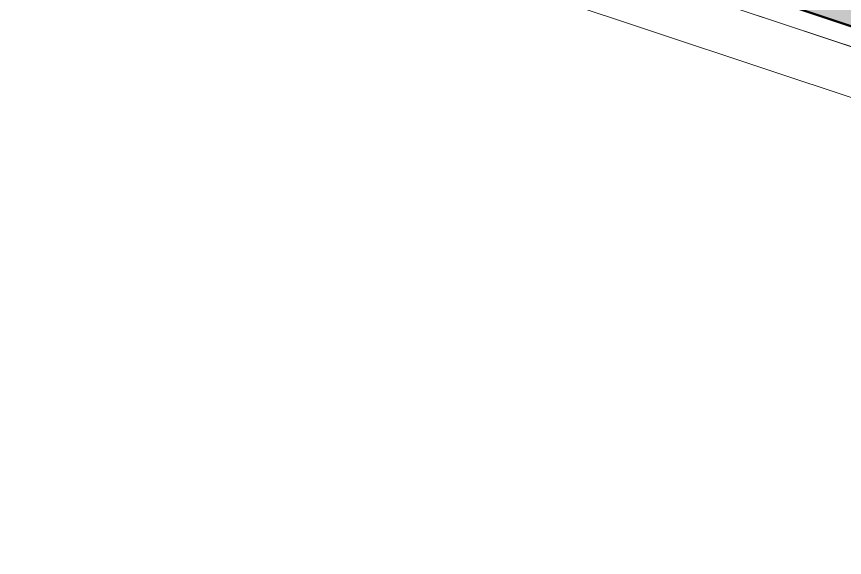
# Model space of a CAD drawing. Header units: metres. Extents: x 338560 to 339877, y 4035174 to 4035841.
# Drawn here: x 339229.7 to 339435.5, y 4035174 to 4035308.6 of the extents above; entities that cross this region are included whole.
import ezdxf

# ---------------------------------------------------------------- set-up
doc = ezdxf.new("R2010")
doc.units = ezdxf.units.M
for name, color, linetype, lineweight in [('MP_BOUNDARY', 1, 'Continuous', 50), ('MP_BOUNDARY_COORDS', 6, 'Continuous', 18), ('MP_CONTEXT', 8, 'Continuous', 13), ('MP_FENCE', 8, 'Continuous', 35)]:
    doc.layers.add(name, color=color, linetype=linetype, lineweight=lineweight)
doc.layers.add('MP_HATCH_GREEN', color=93, linetype='Continuous')

msp = doc.modelspace()

# ---------------------------------------------------------------- hatches: boundary and pattern name
at = {"layer": 'MP_HATCH_GREEN', "true_color": 0xc4e2ac}
h = msp.add_hatch(color=7, dxfattribs=at)
h.paths.add_polyline_path([(339680.52, 4035414.62), (339623.76, 4035244.13), (339096.3, 4035419.73), (339158.95, 4035696.81)])
h.paths.add_polyline_path([(339675.66, 4035412.7), (339161.69, 4035690.78), (339101, 4035422.38), (339621.23, 4035249.19)])

# ---------------------------------------------------------------- linework, layer by layer
at = {"layer": 'MP_BOUNDARY'}
msp.add_lwpolyline([(338955.19, 4035466.71), (339030.78, 4035766.16), (339833.37, 4035331.92), (339749.71, 4035202.2)], close=True, dxfattribs=at)
at = {"layer": 'MP_BOUNDARY_COORDS'}
msp.add_lwpolyline([(338954, 4035462), (339032, 4035771), (339836, 4035336), (339747, 4035198)], close=True, dxfattribs=at)
at = {"layer": 'MP_CONTEXT'}
for p, q in [((339784.95, 4035185.37), (338916.05, 4035474.63)), ((339781.16, 4035173.98), (338912.26, 4035463.25))]:
    msp.add_line(p, q, dxfattribs=at)
at = {"layer": 'MP_FENCE'}
msp.add_lwpolyline([(339096.3, 4035419.73), (339158.95, 4035696.81), (339680.52, 4035414.62), (339623.76, 4035244.13)], close=True, dxfattribs=at)

doc.saveas('drawing.dxf')
